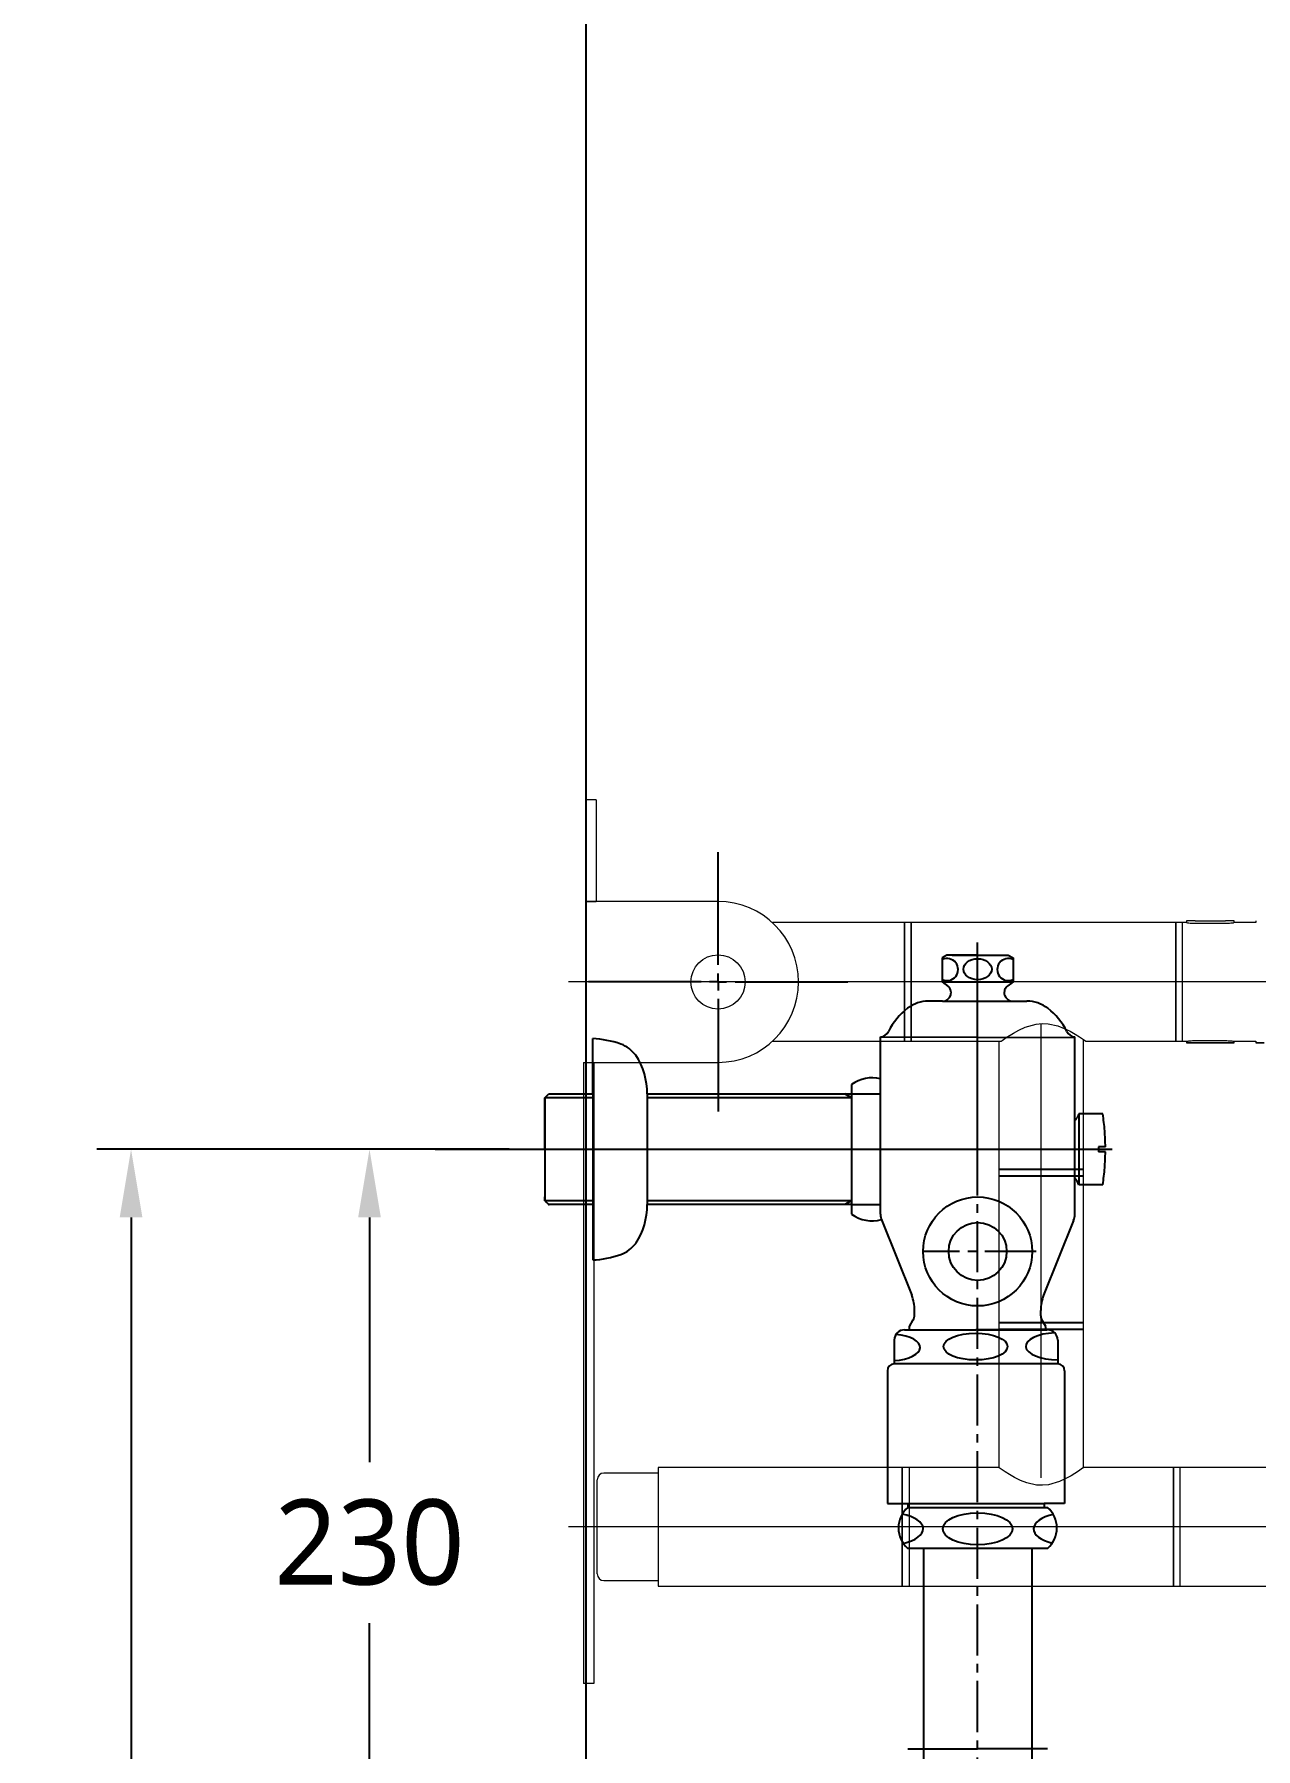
# Model space of a CAD drawing. Extents: x 3814 to 6583, y -1052 to 2311.
# Drawn here: x 3814 to 4173, y -336 to 167 of the extents above; entities that cross this region are included whole.
import ezdxf

# ---------------------------------------------------------------- set-up
doc = ezdxf.new("R2010")
doc.units = 0
doc.header["$LTSCALE"] = 20
doc.header["$MEASUREMENT"] = 0
for name, pattern in [('CENTER2', [1.125, 0.75, -0.125, 0.125, -0.125]), ('CENTERX2', [20.32, 12.7, -2.54, 2.54, -2.54]), ('SLD-中心线', [34.29, 30.48, -1.27, 1.27, -1.27]), ('SLD-实线', [0])]:
    doc.linetypes.add(name, pattern=pattern)
doc.layers.get('0').update_dxf_attribs({"linetype": 'CONTINUOUS'})
doc.layers.get('DEFPOINTS').update_dxf_attribs({"linetype": 'CONTINUOUS'})
for name, color, linetype in [('3', 3, 'CONTINUOUS'), ('4', 4, 'CONTINUOUS'), ('6', 6, 'CONTINUOUS')]:
    doc.layers.add(name, color=color, linetype=linetype)
doc.layers.add('中心线层', color=1, linetype='CENTERX2', lineweight=25)
doc.styles.get("Standard").update_dxf_attribs({"font": 'NanumGothic.ttf'})
doc.dimstyles.get("Standard").update_dxf_attribs({"dimtxt": 2.5, "dimasz": 2, "dimexe": 2, "dimexo": 1, "dimgap": 1.5, "dimtad": 1, "dimdec": 0, "dimlfac": 10, "dimrnd": 0.5, "dimzin": 0, "dimdsep": 46, "dimtxsty": 'Standard', "dimcen": 0, "dimclrt": 2, "dimadec": 0, "dimazin": 0, "dimtfac": 1, "dimtdec": 0, "dimtmove": 0, "dimatfit": 3, "dimfxl": 0, "dimtolj": 1, "dimtzin": 0, "dimarcsym": 0})

# ---------------------------------------------------------------- blocks, each defined once
blk = doc.blocks.new('*D109')
at = {"layer": '3', "color": 3, "lineweight": -2}
for p, q in [((3976, 172.33), (3976, 232.33)), ((4696, 155.1), (4696, 232.33)), ((4676, 222.33), (3996, 222.33))]:
    blk.add_line(p, q, dxfattribs=at)
at = {"layer": '3', "color": 3}
for points in [[(3996, 225.66), (3996, 218.99), (3976, 222.33)], [(4676, 225.66), (4676, 218.99), (4696, 222.33)]]:
    blk.add_solid(points, dxfattribs=at)
at = {"layer": 'DEFPOINTS', "color": 0}
for p in [(3976, 222.33), (3976, 172.33), (4696, 155.1)]:
    blk.add_point(p, dxfattribs=at)
at = {"layer": '3', "color": 2, "insert": (4336, 245.88), "char_height": 25, "attachment_point": 5}
blk.add_mtext('\\A1;720', dxfattribs=at)
blk = doc.blocks.new('*D110')
at = {"layer": '3', "color": 3, "lineweight": -2}
for p, q in [((3953.5, -160.42), (3832.5, -160.42)), ((3842.5, -180.42), (3842.5, -464.31)), ((3842.5, -791.27), (3842.5, -511.53)), ((3976, -811.27), (3832.5, -811.27))]:
    blk.add_line(p, q, dxfattribs=at)
at = {"layer": '3', "color": 3}
for points in [[(3839.17, -180.42), (3845.83, -180.42), (3842.5, -160.42)], [(3839.17, -791.27), (3845.83, -791.27), (3842.5, -811.27)]]:
    blk.add_solid(points, dxfattribs=at)
at = {"layer": 'DEFPOINTS', "color": 0}
for p in [(3953.5, -160.42), (3842.5, -811.27), (3976, -811.27)]:
    blk.add_point(p, dxfattribs=at)
at = {"layer": '3', "color": 2, "insert": (3842.5, -487.92), "char_height": 25, "attachment_point": 5}
blk.add_mtext('\\A1;650', dxfattribs=at)
blk = doc.blocks.new('*D111')
at = {"layer": '3', "color": 3, "lineweight": -2}
for p, q in [((3931.75, -160.42), (3902.5, -160.42)), ((3912.5, -180.42), (3912.5, -252.28)), ((3912.5, -371.4), (3912.5, -299.54)), ((4010.99, -391.4), (3902.5, -391.4))]:
    blk.add_line(p, q, dxfattribs=at)
at = {"layer": '3', "color": 3}
for points in [[(3909.17, -180.42), (3915.83, -180.42), (3912.5, -160.42)], [(3909.17, -371.4), (3915.83, -371.4), (3912.5, -391.4)]]:
    blk.add_solid(points, dxfattribs=at)
at = {"layer": 'DEFPOINTS', "color": 0}
for p in [(3931.75, -160.42), (3912.5, -391.4), (4010.99, -391.4)]:
    blk.add_point(p, dxfattribs=at)
at = {"layer": '3', "color": 2, "insert": (3912.5, -275.91), "char_height": 25, "attachment_point": 5}
blk.add_mtext('\\A1;230', dxfattribs=at)
blk = doc.blocks.new('SW_CENTERMARKSYMBOL_0')
at = {"layer": '中心线层', "color": 0}
for p, q in [((0, 1.25), (0, 9.5625)), ((-1.25, 0), (-9.5625, 0)), ((0, 0), (-0.625, 0)), ((0, 0), (0, 0.625)), ((0, 0), (0, -0.625)), ((0, 0), (0.625, 0)), ((1.25, 0), (9.5625, 0)), ((0, -1.25), (0, -9.5625))]:
    blk.add_line(p, q, dxfattribs=at)

msp = doc.modelspace()

# ---------------------------------------------------------------- linework, layer by layer
at = {"color": 7, "linetype": 'SLD-实线', "lineweight": 15}
for p, q in [((3978.98502, -57.79357), (3976, -57.79357)), ((3976, -57.79357), (3976, -87.64357)), ((3978.98502, -57.79357), (3978.98502, -87.64357)), ((3976, -87.64357), (3976, -134.90608)), ((4014.80503, -87.64357), (3976, -87.64357)), ((3976, -87.64357), (3978.98502, -87.64357)), ((4069.53001, -93.86231), (4030.78126, -93.86231)), ((4071.52001, -93.86231), (4069.53001, -93.86231)), ((4069.53001, -93.86231), (4069.53001, -128.68734)), ((4069.53001, -115.78349), (4069.53001, -93.86231)), ((4149.12999, -93.86231), (4071.52001, -93.86231)), ((4071.52001, -93.86231), (4071.52001, -128.68734)), ((4071.52001, -115.78349), (4071.52001, -93.86231)), ((4151.12, -93.86231), (4149.12999, -93.86231)), ((4149.12999, -93.86231), (4149.12999, -128.68734)), ((4149.12999, -115.78349), (4149.12999, -93.86231)), ((4152.34462, -93.86231), (4151.12, -93.86231)), ((4151.12, -111.26599), (4151.12, -93.86231)), ((4151.12, -115.78349), (4151.12, -93.86231)), ((4152.31402, -93.36482), (4152.31402, -93.86231)), ((4154.80152, -93.36357), (4163.75652, -93.36357)), ((4154.80152, -94.03967), (4163.75652, -94.03967)), ((4172.64264, -93.86231), (4166.21238, -93.86231)), ((4166.24402, -93.86231), (4166.24402, -93.36482)), ((4172.61201, -93.36482), (4172.61201, -93.86231)), ((4151.12, -128.68734), (4151.12, -111.26599)), ((4069.53001, -128.68734), (4069.53001, -115.78349)), ((4071.52001, -128.68734), (4071.52001, -115.78349)), ((4149.12999, -128.68734), (4149.12999, -115.78349)), ((4151.12, -128.68734), (4151.12, -115.78349)), ((4030.78126, -128.68734), (4069.53001, -128.68734)), ((4069.53001, -128.68734), (4071.52001, -128.68734)), ((4071.52001, -128.68734), (4097.8875, -128.68734)), ((4097.23327, -128.68734), (4097.23327, -253.86232)), ((4122.10827, -253.86232), (4122.10827, -128.22762)), ((4122.76251, -128.68734), (4149.12999, -128.68734)), ((4149.12999, -128.68734), (4151.12, -128.68734)), ((4151.12, -128.68734), (4152.31402, -128.68734)), ((4152.31402, -128.68292), (4152.31402, -129.18483)), ((4154.80152, -128.50746), (4163.75652, -128.50746)), ((4154.80152, -129.18356), (4163.75652, -129.18356)), ((4163.75652, -129.18608), (4154.80152, -129.18608)), ((4166.24402, -129.18483), (4166.24402, -128.68292)), ((4166.24402, -128.68734), (4172.61201, -128.68734)), ((4172.61201, -128.68292), (4172.61201, -129.18483)), ((3975.34577, -134.90608), (3978.98502, -134.90608)), ((3975.34577, -134.90608), (3975.34577, -317.29357)), ((3976, -134.90608), (4014.80503, -134.90608)), ((3978.33079, -134.90608), (3978.33079, -317.29357)), ((3997.23578, -255.50408), (3981.31575, -255.50408)), ((4068.87578, -253.86232), (3997.23578, -253.86232)), ((3997.23578, -253.86232), (3997.23578, -269.21879)), ((4070.86578, -253.86232), (4068.87578, -253.86232)), ((4068.87578, -253.86232), (4068.87578, -269.21879)), ((4068.87578, -288.68732), (4068.87578, -253.86232)), ((4097.23327, -253.86232), (4070.86578, -253.86232)), ((4070.86578, -253.86232), (4070.86578, -288.68732)), ((4148.47576, -253.86232), (4122.10827, -253.86232)), ((4150.46576, -253.86232), (4148.47576, -253.86232)), ((4148.47576, -253.86232), (4148.47576, -288.68732)), ((4148.47576, -275.7835), (4148.47576, -253.86232)), ((4511.65077, -253.86232), (4150.46576, -253.86232)), ((4150.46576, -274.3393), (4150.46576, -253.86232)), ((4150.46576, -275.7835), (4150.46576, -253.86232)), ((3979.32577, -285.05557), (3979.32577, -257.49408)), ((3997.23578, -269.21879), (3997.23578, -288.68732)), ((4068.87578, -269.21879), (4068.87578, -288.68732)), ((4148.47576, -288.68732), (4148.47576, -275.7835)), ((4150.46576, -288.68732), (4150.46576, -274.3393)), ((4150.46576, -288.68732), (4150.46576, -275.7835)), ((3981.31575, -287.04558), (3997.23578, -287.04558)), ((3997.23578, -288.68732), (4068.87578, -288.68732)), ((4068.87578, -288.68732), (4070.86578, -288.68732)), ((4070.86578, -288.68732), (4148.47576, -288.68732)), ((4148.47576, -288.68732), (4150.46576, -288.68732)), ((4150.46576, -288.68732), (4511.65077, -288.68732)), ((3978.33079, -317.29357), (3975.34577, -317.29357))]:
    msp.add_line(p, q, dxfattribs=at)
for p, q in [((4097.23327, -166.24705), (4122.10827, -166.24705)), ((4097.23327, -168.23705), (4122.10827, -168.23705)), ((4097.23327, -211.25705), (4122.10827, -211.25705)), ((4097.23327, -213.24705), (4122.10827, -213.24705))]:
    msp.add_line(p, q)
at = {"color": 7, "linetype": 'SLD-实线', "lineweight": 15, "flags": 128}
for points in [[(4097.88734, -128.68734), (4098.21339, -128.45607), (4099.40255, -127.63954), (4101.54936, -126.292), (4103.13234, -125.42539), (4104.97838, -124.58234), (4108.1976, -123.64533), (4109.92034, -123.46776), (4111.7297, -123.54172), (4114.56775, -124.17849), (4116.44027, -124.90936), (4118.16013, -125.76251), (4119.6527, -126.62115), (4120.93064, -127.4298), (4121.76571, -127.98989), (4122.37781, -128.41468), (4122.70406, -128.64565), (4122.72505, -128.66059)], [(4154.80152, -129.18608), (4153.84958, -129.18599), (4153.04257, -129.18572), (4152.50335, -129.18531), (4152.31402, -129.18483), (4152.50335, -129.18433), (4153.04257, -129.18394), (4153.84958, -129.18365), (4154.80152, -129.18356)], [(4163.75652, -129.18356), (4164.70842, -129.18365), (4165.51543, -129.18394), (4166.05465, -129.18433), (4166.24402, -129.18483), (4166.05465, -129.18531), (4165.51543, -129.18572), (4164.70842, -129.18599), (4163.75652, -129.18608)], [(4175.0995, -129.18608), (4174.14757, -129.18599), (4173.34059, -129.18572), (4172.80134, -129.18531), (4172.61201, -129.18483), (4172.80134, -129.18433), (4173.34059, -129.18394), (4174.14757, -129.18365), (4175.0995, -129.18356)], [(4122.03076, -253.9174), (4121.78241, -254.09357), (4120.59323, -254.91011), (4118.44642, -256.25764), (4116.86343, -257.12427), (4115.0174, -257.9673), (4111.79817, -258.90432), (4110.07543, -259.0819), (4108.26608, -259.00793), (4105.42805, -258.37115), (4103.5555, -257.6403), (4101.83564, -256.78713), (4100.34307, -255.9285), (4099.06513, -255.11984), (4098.23006, -254.55977), (4097.61796, -254.13498), (4097.29171, -253.90401), (4097.27072, -253.88905)]]:
    msp.add_lwpolyline(points, dxfattribs=at)
at = {"color": 7, "linetype": 'SLD-实线', "lineweight": 15}
msp.add_circle((4014.80501, -111.27482), 7.96, dxfattribs=at)
for centre, radius, start, end in [((4014.80501, -111.27482), 23.63125, 270, 90), ((4154.17182, -1319.7995), 1226.43609, 89.97058222, 90.08679142), ((4164.38618, -1319.87227), 1226.50886, 89.91321203, 90.02941433), ((3981.31577, -257.49407), 1.99, 90, 180), ((3981.31577, -285.05557), 1.99, 180, 270)]:
    msp.add_arc(centre, radius, start, end, dxfattribs=at)
for points, knots in [([(4152.34462, -93.86667), (4152.33631, -93.86544), (4152.30229, -93.8604), (4152.52704, -93.8922), (4152.99748, -93.94912), (4153.69119, -94.00956), (4154.33116, -94.03726), (4154.70605, -94.03918), (4154.80152, -94.03967)], [0, 0, 0, 0, 0.068797007, 0.281639686, 0.495232939, 0.710727517, 0.926340792, 1, 1, 1, 1]), ([(4163.75652, -94.03967), (4164.03448, -94.03566), (4164.59034, -94.02764), (4165.33395, -93.97149), (4165.89253, -93.91051), (4166.21211, -93.86662), (4166.2123, -93.86674), (4166.21238, -93.86679)], [0, 0, 0, 0, 0.2138246999, 0.4276074215, 0.6427589329, 0.8588298524, 1, 1, 1, 1]), ([(4152.34566, -128.68286), (4152.33663, -128.68408), (4152.30139, -128.68886), (4152.52661, -128.6564), (4152.9976, -128.5987), (4153.69116, -128.53777), (4154.33116, -128.50986), (4154.70605, -128.50795), (4154.80152, -128.50746)], [0, 0, 0, 0, 0.073017282, 0.2848948, 0.497520805, 0.712038598, 0.926674663, 1, 1, 1, 1]), ([(4163.75652, -128.50746), (4164.03448, -128.5115), (4164.59035, -128.51958), (4165.33387, -128.57617), (4165.89279, -128.63781), (4166.21379, -128.68261), (4166.2135, -128.68287), (4166.21338, -128.68298)], [0, 0, 0, 0, 0.21285478, 0.425667802, 0.639843362, 0.85493448, 1, 1, 1, 1])]:
    msp.add_open_spline(points, degree=3, knots=knots, dxfattribs=at)
at = {"layer": '3'}
for p, q in [((4091, -160.42256), (4091, -100.90501)), ((3931.74923, -160.42256), (4119.5, -160.42256)), ((4070.5, -336.42256), (4091, -336.42256)), ((4111.5, -336.42256), (4091, -336.42256))]:
    msp.add_line(p, q, dxfattribs=at)
at = {"layer": '4', "color": 1, "linetype": 'CENTER2'}
for p, q in [((4091, -399.03107), (4091, -99.67234)), ((4108.15063, -190.42256), (4074.74298, -190.42256))]:
    msp.add_line(p, q, dxfattribs=at)
at = {"layer": '4'}
for p, q in [((4082, -103.42256), (4080.60769, -104.22641)), ((4080.60769, -104.22641), (4080.60769, -111.28467)), ((4091, -103.42256), (4082, -103.42256)), ((4083.5, -103.42256), (4100, -103.42256)), ((4100, -103.42256), (4101.3923, -104.22641)), ((4101.3923, -104.22641), (4101.3923, -111.28467)), ((4080.60769, -111.28467), (4101.3923, -111.28467)), ((4080.60769, -111.28467), (4082.15297, -112.38789)), ((4080.60769, -111.28467), (4081.45262, -111.88789)), ((4101.3923, -111.28467), (4099.84703, -112.38789)), ((4101.3923, -111.28467), (4100.54737, -111.88789)), ((4080.70034, -116.92256), (4076.54926, -116.92256)), ((4080.70034, -116.92256), (4101.29966, -116.92256)), ((4101.29966, -116.92256), (4105.45074, -116.92256)), ((3978, -144.17256), (3978, -127.92256)), ((4062.5, -179.45965), (4062.5, -127.42256)), ((4062.5, -127.43701), (4119.5, -127.57922)), ((4119.5, -127.57922), (4119.3334, -127.41262)), ((4119.5, -179.45965), (4119.5, -127.42256)), ((3964, -145.32256), (3965.15, -144.17256)), ((3978, -145.32256), (3964, -145.32256)), ((3964, -160.42256), (3964, -145.32256)), ((3964, -145.32256), (3964, -146.42256)), ((3965.15, -144.17256), (3978, -144.17256)), ((3978, -144.17256), (3978, -176.67256)), ((3993.99844, -144.17256), (4054, -144.17256)), ((3993.99844, -144.17256), (3993.99844, -176.67256)), ((4054, -145.32256), (3993.99844, -145.32256)), ((4054, -145.32256), (4052.00814, -144.17256)), ((4054, -141.42256), (4054, -160.42256)), ((4054, -144.17256), (4062.5, -144.17256)), ((3964, -146.42256), (3964, -174.42256)), ((4120.72427, -150.03026), (4120.17278, -151.18343)), ((4127.72427, -150.03026), (4120.72427, -150.03026)), ((4120.72427, -150.03026), (4120.72427, -170.81487)), ((3931.74923, -160.42256), (4091, -160.42256)), ((3958.82716, -160.42256), (4130.50029, -160.42256)), ((4054, -160.42256), (4054, -179.42256)), ((4126.5, -159.67256), (4126.5, -161.17256)), ((4128.5, -159.67256), (4126.5, -159.67256)), ((4128.5, -161.17256), (4126.5, -161.17256)), ((4120.72427, -170.81487), (4120.17278, -169.66169)), ((4127.72427, -170.81487), (4120.72427, -170.81487)), ((3964, -174.42256), (3964, -175.52256)), ((3964, -175.52256), (3964, -174.42256)), ((3978, -175.52256), (3964, -175.52256)), ((3964, -175.52256), (3965.15, -176.67256)), ((4054, -175.52256), (3993.99844, -175.52256)), ((4054, -175.52256), (4052.00814, -176.67256)), ((3978, -176.67256), (3965.15, -176.67256)), ((3978, -176.67256), (3978, -192.92256)), ((4054, -176.67256), (3993.99844, -176.67256)), ((4054, -176.67256), (4062.5, -176.67256)), ((4062.85761, -181.3166), (4071.64172, -203.27686)), ((4119.14238, -181.3166), (4110.35828, -203.27686)), ((4071, -212.42256), (4072.09807, -210.52064)), ((4072.5, -209.02064), (4072.5, -207.73355)), ((4109.5, -209.02064), (4109.5, -207.73355)), ((4109.5, -209.28859), (4109.5, -208.92256)), ((4111, -212.42256), (4109.76795, -210.28859)), ((4066.50679, -216.42256), (4066.50679, -223.42256)), ((4069.50679, -213.42256), (4090.50679, -213.42256)), ((4070.62754, -213.42256), (4070.77754, -213.42256)), ((4071, -213.42256), (4071, -212.42256)), ((4111.50679, -213.42256), (4090.50679, -213.42256)), ((4090.77754, -213.42256), (4111.31904, -213.42256)), ((4110.92754, -213.42256), (4110.77754, -213.42256)), ((4110.92754, -213.42256), (4111.31904, -213.42256)), ((4111, -213.42256), (4111, -212.42256)), ((4114.50679, -216.42256), (4114.50679, -223.42256)), ((4064.50679, -225.42256), (4064.50679, -264.42256)), ((4114.50679, -223.42256), (4066.50679, -223.42256)), ((4116.50679, -225.42256), (4116.50679, -264.42256)), ((4064.50679, -264.42256), (4110.50679, -264.42256)), ((4070.4585, -265.58909), (4111.5415, -265.58909)), ((4070.50679, -264.42256), (4070.50679, -265.58909)), ((4110.50679, -264.42256), (4110.50679, -265.58909)), ((4116.50679, -264.42256), (4110.50679, -264.42256)), ((4070.62754, -267.92256), (4070.23604, -267.92256)), ((4111.5415, -277.58909), (4070.4585, -277.58909)), ((4075.125, -277.58909), (4075.125, -365.21601)), ((4106.875, -277.58909), (4106.875, -365.21601))]:
    msp.add_line(p, q, dxfattribs=at)
for radius in [16, 8.5]:
    msp.add_circle((4091, -190.42256), radius, dxfattribs=at)
for centre, radius, start, end in [((4082.02507, -107.64743), 3.24188, 244.0740595, 115.9259405), ((4099.97492, -107.64743), 3.24188, 64.0740595, 295.9259405), ((4080.70034, -114.42256), 2.5, 270, 54.4756044), ((4101.29966, -114.42256), 2.5, 125.5243956, 270), ((4082.68154, -134.82162), 20, 127.8232992, 153.2498214), ((4076.54926, -126.92256), 10, 90, 127.8232992), ((4105.45074, -126.92256), 10, 52.1767008, 90), ((4099.31845, -134.82162), 20, 26.7501786, 52.1767008), ((4062.14898, -124.45761), 3, 276.7194091, 333.4346042), ((4119.85102, -124.45761), 3, 206.5653958, 263.2805909), ((3976.5, -157.88504), 30, 70.9928639, 87.134016), ((3982.65552, -138.8444), 10, 37.1965492, 68.8073231), ((3974, -143.92256), 20, 359.2837841, 33.7922884), ((4060.02512, -149.40366), 10, 75.6710697, 127.05), ((4058.5, -160.42256), 70, 4.4243558, 8.5377786), ((4119, -150.62256), 1.3, 292.6198649, 334.4413135), ((4058.5, -160.42256), 70, 0.6138599, 4.4243558), ((4058.5, -160.42256), 70, 351.4622214, 355.5756442), ((4058.5, -160.42256), 70, 355.5756442, 359.3861401), ((4119, -170.22256), 1.3, 25.5586865, 67.3801351), ((3974, -176.92256), 20, 326.2077116, 0.7162159), ((4060.02512, -171.44146), 10, 232.95, 285.8888098), ((4067.5, -179.45965), 5, 180, 201.8014095), ((4114.5, -179.45965), 5, 338.1985905, 360), ((3982.65552, -182.00072), 10, 291.1926769, 322.8034508), ((3976.5, -162.96008), 30, 272.865984, 289.0071361), ((4060.5, -207.73355), 12, 0, 21.8014095), ((4121.5, -207.73355), 12, 158.1985905, 180), ((4069.5, -209.02064), 3, 330, 0), ((4111.5, -209.28859), 2, 180, 210), ((4069.50679, -216.42256), 3, 90, 180), ((4111.50679, -216.42256), 3, 0, 90), ((4066.50679, -225.42256), 2, 90, 180), ((4114.50679, -225.42256), 2, 0, 90), ((4075.75, -271.58909), 8, 131.4096221, 228.5903779), ((4106.25, -271.58909), 8, 311.4096221, 48.5903779)]:
    msp.add_arc(centre, radius, start, end, dxfattribs=at)
for centre, major_axis, ratio in [((4090.97027, -107.55223), (-4.14983, 0), 0.740556988), ((4090.38031, -218.334), (-9.40496, 0), 0.419685131), ((4091, -271.8704), (-10.23571, 0), 0.459035245)]:
    msp.add_ellipse(centre, major_axis=major_axis, ratio=ratio, dxfattribs=at)
for centre, major_axis, ratio, start_param, end_param in [((4064.73849, -218.60009), (-9.40496, 0), 0.419685131, 1.759940366, 4.469161374), ((4114.5138, -218.2453), (9.40496, 0), 0.419685131, 1.663630728, 4.711643511), ((4064.79152, -271.8704), (10.23571, 0), 0.459035245, -1.130192702, 1.164004496), ((4117.65081, -271.8704), (-10.23571, 0), 0.459035245, -1.12161408, 1.088391071)]:
    msp.add_ellipse(centre, major_axis=major_axis, ratio=ratio, start_param=start_param, end_param=end_param, dxfattribs=at)
msp.add_point((3965.15, -176.67256), dxfattribs=at)
at = {"layer": '6'}
msp.add_line((3976, 2104.22805), (3976, -811.27483), dxfattribs=at)
at = {"layer": '中心线层', "linetype": 'SLD-中心线', "lineweight": 0}
for p, q in [((4551.11001, -111.27482), (3970.93331, -111.27482)), ((4109.67077, -256.89893), (4109.67077, -123.49349)), ((4550.82918, -271.27482), (3970.93331, -271.27482))]:
    msp.add_line(p, q, dxfattribs=at)

# ---------------------------------------------------------------- block references
at = {"layer": '中心线层', "xscale": 3.98, "yscale": 3.98, "zscale": 3.98}
msp.add_blockref('SW_CENTERMARKSYMBOL_0', (4014.80501, -111.27482), dxfattribs=at)

# ---------------------------------------------------------------- dimensions: what is measured, and where the dimension line sits
at = {"layer": '3'}
dim = msp.add_linear_dim(base=(3976, 222.32744), p1=(4696, 155.1045), p2=(3976, 172.32744), dimstyle='Standard', override={"dimtxt": 25, "dimasz": 20, "dimexe": 10, "dimexo": 0, "dimgap": 10, "dimdec": 4, "dimlfac": 1, "dimzin": 8, "dimclrd": 3, "dimclre": 3, "dimtdec": 4}, dxfattribs=at)
dim.commit()
dim.dimension.update_dxf_attribs({"geometry": '*D109', "text_midpoint": (4336, 222.32744), "dimtype": 160})
for base, p1, p2, text, picture, middle in [((3842.5, -811.27483), (3953.5, -160.42256), (3976, -811.27483), '650', '*D110', (3842.5, -487.92256)), ((3912.5, -391.39761), (3931.74923, -160.42256), (4010.98778, -391.39761), '230', '*D111', (3912.5, -275.91008))]:
    dim = msp.add_linear_dim(base=base, p1=p1, p2=p2, angle=90, text=text, dimstyle='Standard', override={"dimtxt": 25, "dimasz": 20, "dimexe": 10, "dimexo": 0, "dimgap": 10, "dimtih": 1, "dimtoh": 1, "dimdec": 4, "dimlfac": 1, "dimzin": 8, "dimclrd": 3, "dimclre": 3, "dimtdec": 4, "dimarcsym": 1}, dxfattribs=at)
    dim.commit()
    dim.dimension.update_dxf_attribs({"geometry": picture, "text_midpoint": middle, "dimtype": 160})

doc.saveas('drawing.dxf')
